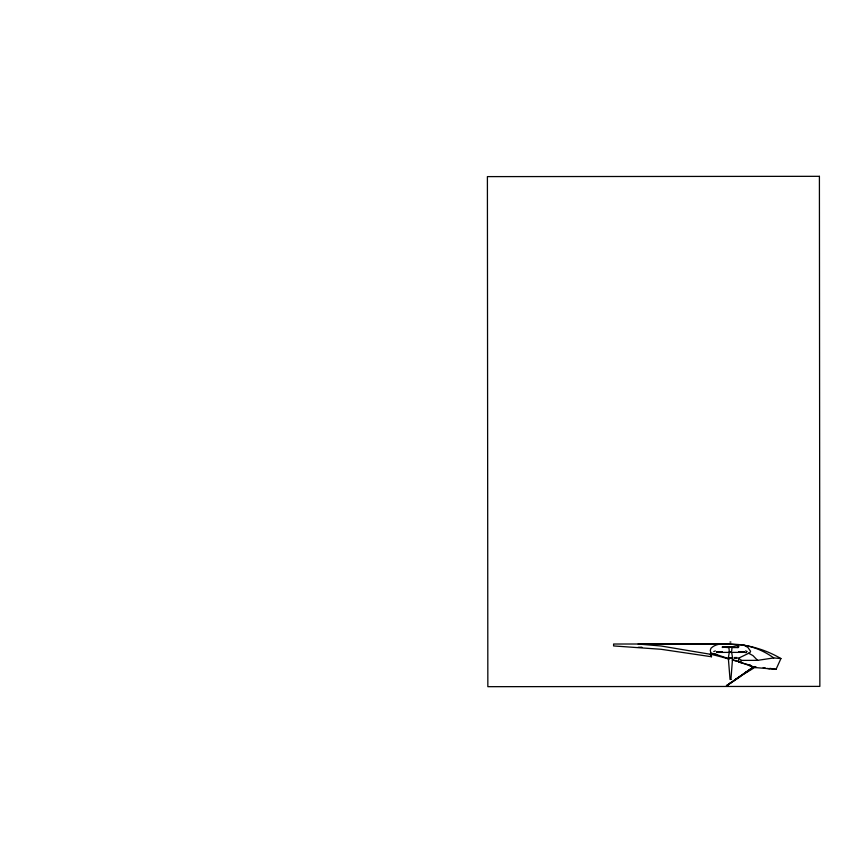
<?xml version="1.0" encoding="UTF-8"?>
<svg xmlns="http://www.w3.org/2000/svg" width="863" height="863" viewBox="0 0 863 863"><rect width="100%" height="100%" fill="white"/><g stroke="black" fill="none" stroke-linecap="round" stroke-linejoin="round"><path stroke-width="1.29" d="M730.929 679.429L732.579 658.189L728.34 658.189L730.033 679.429L730.907 679.429M731.705 650.831L731.997 647.013L728.901 647.013L729.213 650.842M717.142 652.288L716.905 651.651M729.742 652.277L729.505 651.641M731.403 652.385L730.486 651.641M743.777 651.63L744.003 652.374L716.808 652.406L716.808 651.651M717.876 652.288L717.412 651.651M729.893 652.277L729.429 651.641L730.443 652.277M730.853 651.641L731.511 652.385L730.681 651.641M743.518 652.266L743.054 651.63M740.832 662.59L741.36 660.389L738.588 658.189L738.717 661.921A14.747 14.747 0 0 0 740.832 662.601L755.837 667.606L776.053 669.343L780.918 658.555A105.815 105.815 0 0 0 759.526 648.987L755.028 647.66A105.815 105.815 0 0 0 741.231 644.877L727.175 643.949L613.593 644.025L613.593 645.934L660.961 649.267L711.5 656.743L710.303 650.303L710.993 648.232C718.156 641.392 728.933 644.639 737.887 644.478C750.788 645.47 763.291 650.281 773.712 657.94L780.918 658.555M718.987 652.288L718.307 651.651M730.066 652.277L729.386 651.641L730.249 652.277M742.622 652.266L741.943 651.63M717.131 651.651L716.894 652.288M729.882 651.641L729.429 652.385L729.731 651.641M720.454 652.288L719.58 651.651M741.36 652.266L740.476 651.63M722.223 652.288L721.177 651.651M731.533 652.277L731.026 651.641M739.764 652.266L738.717 651.63M717.865 651.651L717.401 652.288M743.507 651.63L743.043 652.266M713.733 651.565L715.362 650.939M718.976 651.651L718.296 652.288M742.601 651.63L741.921 652.266M720.432 651.651L719.559 652.288M741.339 651.63L740.465 652.266M710.583 653.776L715.427 654.186L728.847 658.706M722.202 651.651L721.155 652.288M739.742 651.63L738.696 652.266M754.327 666.516L726.398 685.869L740.184 676.678M755.966 666.743L740.012 676.441M738.588 658.189L749.915 652.676L750.605 651.317L747.897 647.433L744.068 645.254M746.56 652.525L745.362 652.644M741.36 660.389L757.585 660.357L773.712 657.94M728.458 646.689L722.072 647.131L728.458 647.574M722.73 647.574L723.399 647.131L722.73 646.7M738.167 646.678C736.236 649.612 743.766 643.787 732.45 646.689M745.546 650.907L747.175 651.533M729.979 642.029L730.907 642.029M728.901 646.797L731.997 646.797M732.45 647.563L738.167 647.563M734.316 657.53L737.142 657.52M734.316 658.404L737.142 658.404M753.485 666.721L754.143 666.721M742.374 674.499L743.021 674.499M741.576 675.049L742.234 675.049M740.788 675.61L741.436 675.61M739.99 676.16L740.637 676.16M735.222 679.494L735.88 679.494M734.435 680.044L735.082 680.044M733.636 680.605L734.294 680.605M732.849 681.155L733.496 681.155M718.448 644.283L638.145 644.025L661.015 645.999L711.479 654.456M714.003 653.841L716.84 654.575M732.525 659.817L740.227 661.953M732.202 659.979L739.559 661.899M729.181 659.127L727.175 658.555A283.291 283.215 -82.8 0 0 710.217 654.154M738.588 661.867L750.616 665.427L749.753 664.952M748.469 653.162L752.978 655.621L757.585 660.357M748.48 665.211L748.922 665.395A48.328 48.328 0 0 0 755.837 667.606M711.5 656.743L710.691 655.006M743.777 652.266L744.014 651.63L744.1 652.374M753.345 667.207L752.698 667.282M752.558 667.757L751.9 667.833M751.759 668.394L751.112 668.394M750.961 668.944L750.314 668.868M750.174 669.429L749.515 669.505M745.405 672.752L744.758 672.752M744.618 673.313L743.96 673.388M743.82 673.938L743.162 673.938M732.698 681.716L732.051 681.641M731.91 682.266L731.252 682.191M731.112 682.827L730.465 682.752M729.613 651.641L729.613 652.385M638.145 647.304A283.291 283.215 -82.8 0 1 641.899 647.207M776.053 669.343A370.702 370.702 0 0 1 769.872 668.361M769.677 668.793A233.431 233.431 0 0 1 767.509 668.426M765.341 668.027A233.431 233.431 0 0 1 763.172 667.606M710.529 653.032A177.185 177.185 0 0 1 712.849 653.561M729.311 652.115L728.34 657.973L732.579 657.973L731.597 652.104L729.311 652.115M819.408 176.322L487.401 176.613L487.843 686.678L819.85 686.387L819.408 176.322M749.375 669.979L748.728 670.055L749.375 670.055M748.588 670.54L747.93 670.616L748.588 670.616M747.79 671.09L747.131 671.09L747.79 671.166M746.991 671.641L746.344 671.651L746.991 671.716M746.204 672.201L745.546 672.277L746.204 672.201M739.85 676.646L739.192 676.721L739.85 676.646M739.052 677.196L738.404 677.272L739.052 677.196M738.264 677.746L737.606 677.833L738.264 677.746M737.466 678.307L736.819 678.383L737.466 678.307M736.668 678.857L736.02 678.933L736.668 678.857M730.325 683.302L729.667 683.377L730.325 683.302M729.526 683.852L728.868 683.938L729.526 683.852M728.728 684.413L728.081 684.488L728.728 684.488M727.941 684.963L727.282 684.963L727.941 685.039M727.142 685.524L726.495 685.524L727.142 685.6"/></g></svg>
